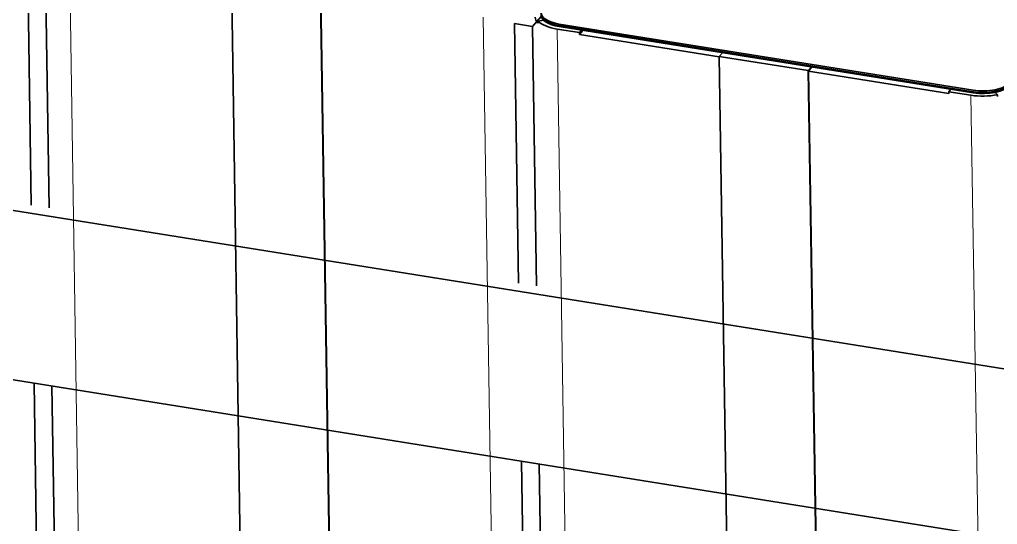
# Model space of a CAD drawing. Extents: x -1051 to 2563, y -231 to 775.
# Drawn here: x -330.2 to -228, y 470.7 to 523.6 of the extents above; entities that cross this region are included whole.
import ezdxf

# ---------------------------------------------------------------- set-up
doc = ezdxf.new("R2010")
doc.units = 0

msp = doc.modelspace()

# ---------------------------------------------------------------- linework, layer by layer
at = {"color": 7, "lineweight": 35}
for p, q in [((-329.413, 531.314), (-328.987, 504.155)), ((-327.552, 531.016), (-327.126, 503.857)), ((-308.064, 527.897), (-305.77, 381.672)), ((-298.757, 526.406), (-296.463, 380.18)), ((-298.715, 526.353), (-296.734, 400.052)), ((-278.457, 523.15), (-278.031, 495.99)), ((-276.595, 522.852), (-276.169, 495.692)), ((-230.511, 516.179), (-273.789, 523.113)), ((-230.509, 516.022), (-273.787, 522.956)), ((-273.787, 522.956), (-230.509, 516.022)), ((-273.785, 522.844), (-230.507, 515.91)), ((-171.533, 478.076), (-435.594, 520.384)), ((-257.061, 519.725), (-254.767, 373.5)), ((-247.754, 518.234), (-245.46, 372.009)), ((-247.712, 518.181), (-245.731, 391.88)), ((-171.255, 460.299), (-435.315, 502.607)), ((-328.695, 485.524), (-327.431, 404.97)), ((-326.833, 485.226), (-325.57, 404.672)), ((-277.738, 477.36), (-276.475, 396.806)), ((-275.877, 477.062), (-274.613, 396.508))]:
    msp.add_line(p, q, dxfattribs=at)
at = {"color": 7, "lineweight": 13}
for p, q in [((-325.011, 530.763), (-323.026, 404.265)), ((-281.733, 523.829), (-279.748, 397.331)), ((-274.008, 522.591), (-272.024, 396.093)), ((-230.73, 515.657), (-228.746, 389.159))]:
    msp.add_line(p, q, dxfattribs=at)
at = {"color": 7, "lineweight": 35, "ltscale": 0.034998}
msp.add_line((-276.595, 522.852), (-275.669, 523.902), dxfattribs=at)
at = {"color": 7, "lineweight": 35, "ltscale": 0.014266}
msp.add_line((-275.438, 523.524), (-275.997, 523.41), dxfattribs=at)
at = {"color": 7, "lineweight": 35, "ltscale": 0.047129}
msp.add_line((-276.595, 522.852), (-278.457, 523.15), dxfattribs=at)
at = {"color": 7, "lineweight": 35, "ltscale": 0.004938}
for p, q in [((-275.997, 523.41), (-275.994, 523.212)), ((-271.678, 522.021), (-271.681, 522.218)), ((-227.968, 515.714), (-227.965, 515.517))]:
    msp.add_line(p, q, dxfattribs=at)
at = {"color": 7, "lineweight": 35, "ltscale": 0.058911}
for p, q in [((-271.681, 522.218), (-274.008, 522.591)), ((-233.057, 516.03), (-230.73, 515.657))]:
    msp.add_line(p, q, dxfattribs=at)
at = {"color": 7, "lineweight": 13, "ltscale": 0.003928}
msp.add_line((-273.787, 522.956), (-273.789, 523.113), dxfattribs=at)
at = {"color": 7, "lineweight": 13, "ltscale": 0.002806}
for p, q in [((-273.787, 522.956), (-273.785, 522.844)), ((-230.509, 516.022), (-230.507, 515.91))]:
    msp.add_line(p, q, dxfattribs=at)
at = {"color": 7, "lineweight": 35, "ltscale": 0.008426}
msp.add_line((-271.458, 522.471), (-271.681, 522.218), dxfattribs=at)
at = {"color": 7, "lineweight": 35, "ltscale": 0.01418}
for p, q in [((-271.303, 522.446), (-271.678, 522.021)), ((-247.712, 518.181), (-247.337, 518.606))]:
    msp.add_line(p, q, dxfattribs=at)
at = {"color": 7, "lineweight": 35, "ltscale": 0.370101}
msp.add_line((-257.06, 519.679), (-271.678, 522.021), dxfattribs=at)
at = {"color": 7, "lineweight": 35, "ltscale": 0.012823}
msp.add_line((-256.722, 520.11), (-257.061, 519.725), dxfattribs=at)
at = {"color": 7, "lineweight": 35, "ltscale": 0.235644}
msp.add_line((-257.061, 519.725), (-247.754, 518.234), dxfattribs=at)
at = {"color": 7, "lineweight": 35, "ltscale": 0.012821}
msp.add_line((-247.754, 518.234), (-247.415, 518.619), dxfattribs=at)
at = {"color": 7, "lineweight": 35, "ltscale": 0.37114}
msp.add_line((-233.053, 515.832), (-247.712, 518.181), dxfattribs=at)
at = {"color": 7, "lineweight": 35, "ltscale": 0.008424}
msp.add_line((-232.834, 516.283), (-233.057, 516.03), dxfattribs=at)
at = {"color": 7, "lineweight": 35, "ltscale": 0.00494}
msp.add_line((-233.053, 515.832), (-233.057, 516.03), dxfattribs=at)
at = {"color": 7, "lineweight": 13, "ltscale": 0.00393}
msp.add_line((-230.509, 516.022), (-230.511, 516.179), dxfattribs=at)
at = {"color": 7, "lineweight": 35, "ltscale": 0.008606}
msp.add_line((-228.212, 515.958), (-227.968, 515.714), dxfattribs=at)
at = {"color": 7, "lineweight": 35}
for centre, major_axis, start_param, end_param in [((-272.685, 523.889), (-3.61, -0.057), 6.2831228, 6.6876785), ((-272.693, 524.356), (3, 0.047), 3.1415306, 4.3312869), ((-272.69, 524.199), (3, 0.047), 3.1415306, 4.3312869), ((-272.69, 524.199), (-3, -0.047), 6.2831232, 7.4728796), ((-272.688, 524.087), (-3, -0.047), 6.2831232, 7.4728796), ((-272.688, 524.087), (-3.61, -0.057), 0.4044932, 1.1896943), ((-229.415, 517.422), (3, 0.047), 4.3312869, 5.9020833), ((-229.412, 517.265), (3, 0.047), 4.3312869, 5.9020833), ((-229.412, 517.265), (-3, -0.047), 1.1896943, 2.7604906), ((-229.41, 517.153), (-3, -0.047), 1.1896943, 2.7604906), ((-229.41, 517.153), (-3.61, -0.057), 1.1896943, 1.9748953)]:
    msp.add_ellipse(centre, major_axis=major_axis, ratio=0.4401144, start_param=start_param, end_param=end_param, dxfattribs=at)

doc.saveas('drawing.dxf')
